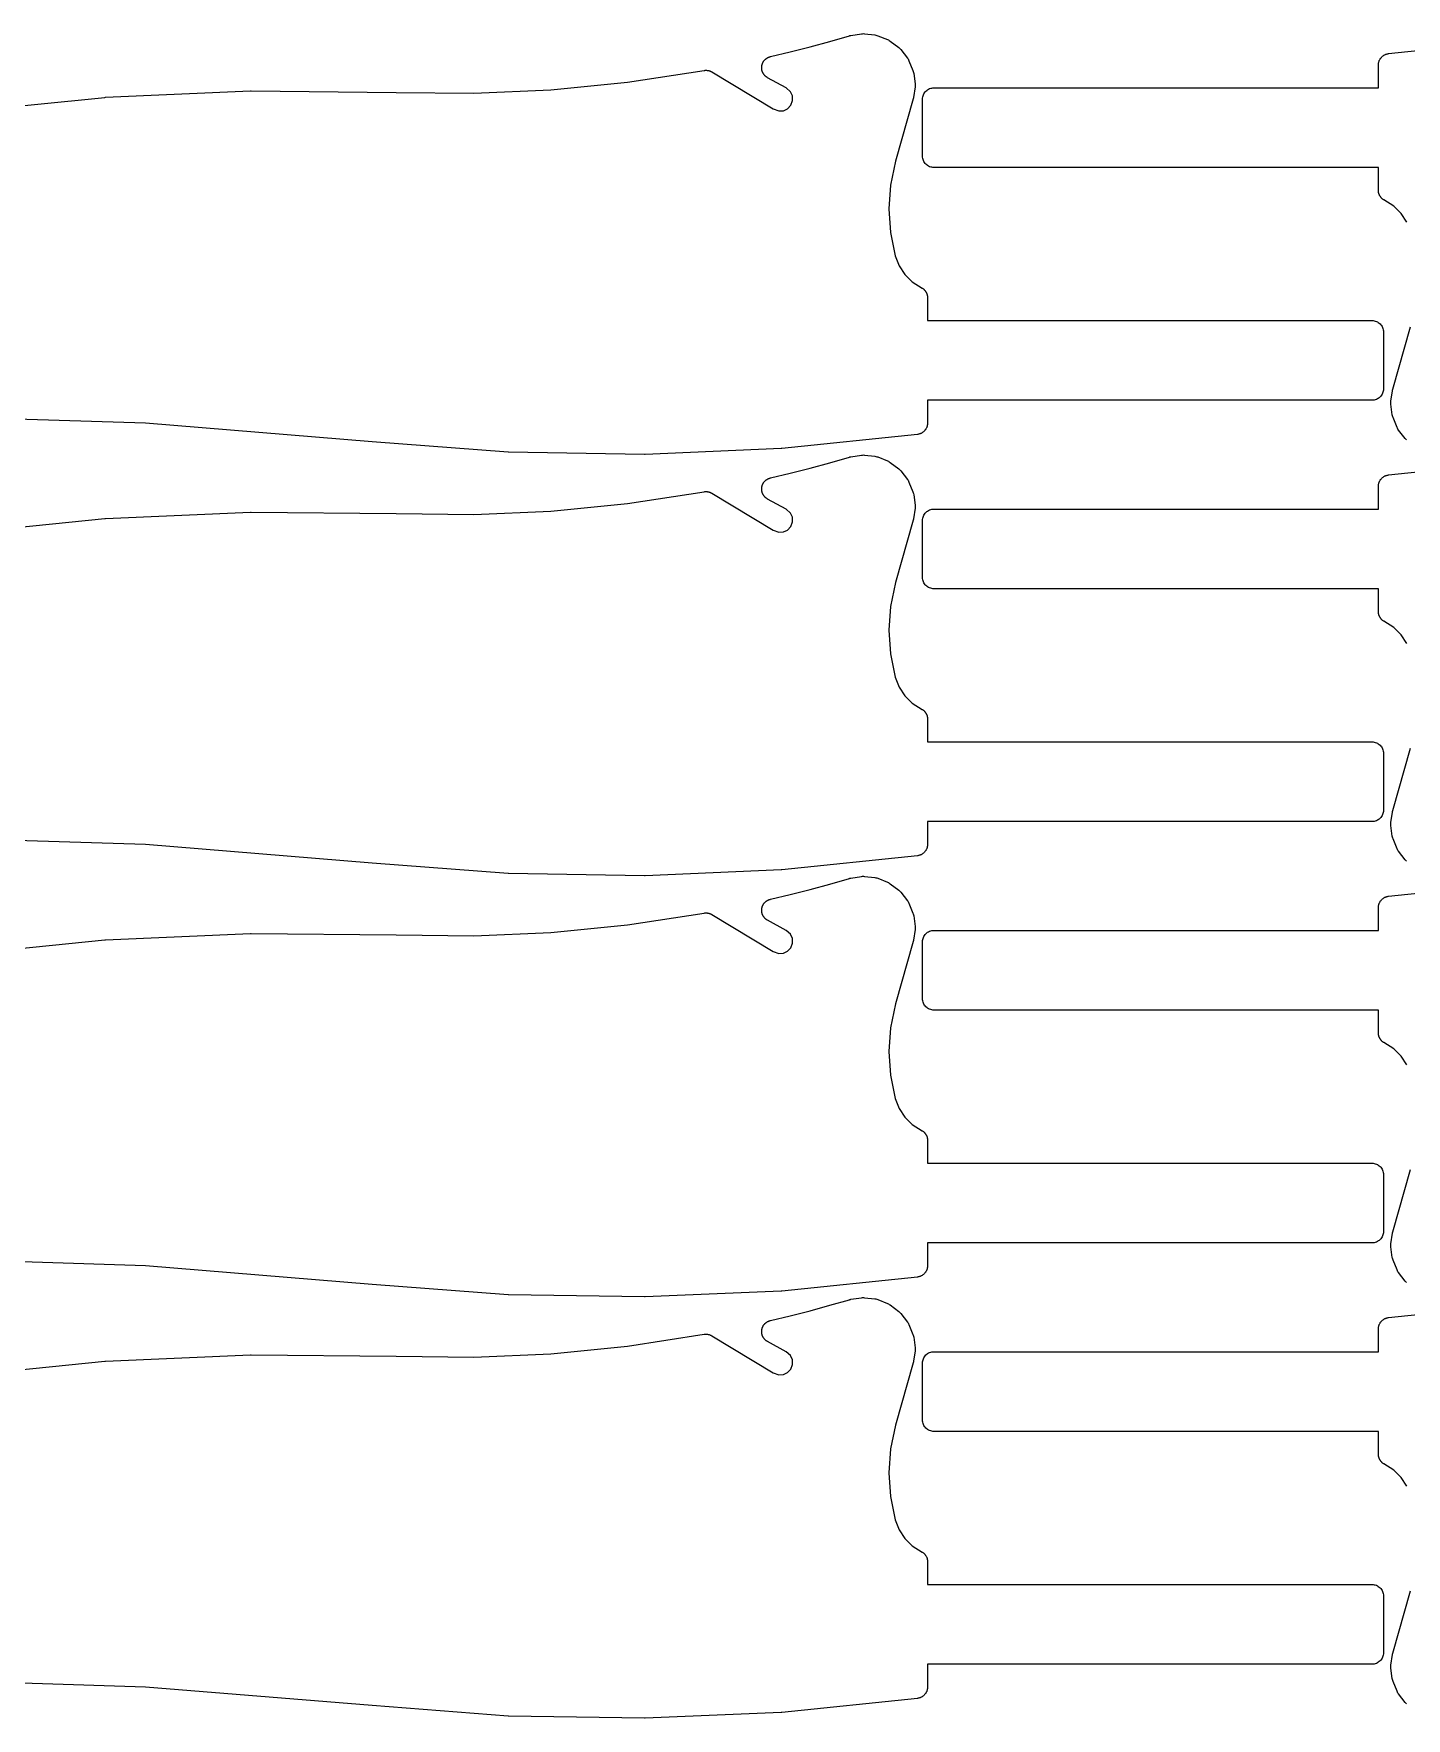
# Model space of a CAD drawing. Header units: metres. Extents: x 0 to 3000, y 0 to 1240.
# Drawn here: x 1500 to 1740.9, y 295.8 to 591.5 of the extents above; entities that cross this region are included whole.
import ezdxf

# ---------------------------------------------------------------- set-up
doc = ezdxf.new("R2010")
doc.units = ezdxf.units.M

msp = doc.modelspace()

# ---------------------------------------------------------------- linework, layer by layer
at = {"color": 1}
for points in [[(1487.18, 577.77), (1512.5, 580.32), (1512.61, 580.33), (1538.03, 581.47), (1538.14, 581.47), (1563.61, 581.19), (1563.61, 581.19), (1563.61, 581.19), (1577.22, 581.04), (1590.75, 581.63), (1604.23, 582.97), (1617.67, 585.05), (1617.68, 585.05), (1617.69, 585.05), (1617.78, 585.06), (1617.87, 585.07), (1617.88, 585.07), (1617.89, 585.07), (1617.98, 585.07), (1618.07, 585.07), (1618.07, 585.07), (1618.08, 585.07), (1618.17, 585.06), (1618.26, 585.05), (1618.27, 585.05), (1618.28, 585.05), (1618.37, 585.03), (1618.45, 585.02), (1618.46, 585.01), (1618.47, 585.01), (1618.56, 584.99), (1618.64, 584.96), (1618.65, 584.96), (1618.66, 584.95), (1618.74, 584.92), (1618.82, 584.89), (1618.83, 584.88), (1618.84, 584.88), (1618.92, 584.84), (1619, 584.79), (1619, 584.79), (1619.01, 584.79), (1629.78, 578.3), (1630.78, 577.94), (1631.59, 577.98), (1632.32, 578.32), (1632.9, 578.95), (1633.19, 579.76), (1633.15, 580.57), (1632.81, 581.31), (1632.06, 581.99), (1628.8, 583.77), (1628.76, 583.79), (1628.71, 583.82), (1628.67, 583.84), (1628.63, 583.87), (1628.59, 583.9), (1628.55, 583.93), (1628.51, 583.96), (1628.48, 583.99), (1628.44, 584.02), (1628.4, 584.05), (1628.37, 584.09), (1628.33, 584.12), (1628.3, 584.16), (1628.26, 584.19), (1628.23, 584.23), (1628.2, 584.27), (1628.17, 584.31), (1628.14, 584.35), (1628.11, 584.39), (1628.08, 584.43), (1628.06, 584.47), (1628.03, 584.51), (1628.01, 584.55), (1627.99, 584.6), (1627.96, 584.64), (1627.94, 584.68), (1627.92, 584.73), (1627.9, 584.77), (1627.89, 584.82), (1627.87, 584.87), (1627.85, 584.91), (1627.84, 584.96), (1627.83, 585.01), (1627.81, 585.05), (1627.8, 585.1), (1627.79, 585.15), (1627.79, 585.2), (1627.78, 585.25), (1627.77, 585.3), (1627.77, 585.34), (1627.76, 585.39), (1627.76, 585.44), (1627.76, 585.49), (1627.76, 585.54), (1627.76, 585.59), (1627.76, 585.64), (1627.77, 585.69), (1627.77, 585.74), (1627.78, 585.78), (1627.78, 585.83), (1627.79, 585.88), (1627.8, 585.93), (1627.81, 585.98), (1627.82, 586.03), (1627.84, 586.07), (1627.85, 586.12), (1627.87, 586.17), (1627.88, 586.21), (1627.9, 586.26), (1627.92, 586.3), (1627.94, 586.35), (1627.96, 586.39), (1627.98, 586.44), (1628, 586.48), (1628.03, 586.52), (1628.05, 586.57), (1628.08, 586.61), (1628.1, 586.65), (1628.13, 586.69), (1628.16, 586.73), (1628.19, 586.77), (1628.22, 586.8), (1628.26, 586.84), (1628.29, 586.88), (1628.32, 586.91), (1628.35, 586.95), (1628.39, 586.98), (1628.43, 587.02), (1628.46, 587.05), (1628.5, 587.08), (1628.54, 587.11), (1628.58, 587.14), (1628.62, 587.17), (1628.66, 587.2), (1628.7, 587.22), (1628.74, 587.25), (1628.79, 587.27), (1628.83, 587.29), (1628.87, 587.32), (1628.92, 587.34), (1628.96, 587.36), (1629.01, 587.38), (1629.05, 587.39), (1629.1, 587.41), (1629.15, 587.43), (1629.19, 587.44), (1629.24, 587.45), (1629.29, 587.47), (1632.78, 588.31), (1636.25, 589.2), (1639.7, 590.14), (1643.15, 591.13), (1643.18, 591.14), (1643.21, 591.15), (1643.27, 591.16), (1643.34, 591.18), (1643.34, 591.18), (1643.37, 591.18), (1643.4, 591.19), (1645.25, 591.47), (1645.43, 591.49), (1645.61, 591.5), (1645.79, 591.48), (1647.62, 591.27), (1647.79, 591.25), (1647.97, 591.2), (1648.13, 591.14), (1649.85, 590.46), (1650.01, 590.39), (1650.16, 590.3), (1650.31, 590.2), (1651.81, 589.07), (1651.95, 588.96), (1652.08, 588.83), (1652.19, 588.7), (1653.34, 587.21), (1653.44, 587.06), (1653.53, 586.91), (1653.6, 586.75), (1654.31, 585.04), (1654.37, 584.88), (1654.41, 584.71), (1654.44, 584.53), (1654.67, 582.7), (1654.69, 582.52), (1654.69, 582.35), (1654.67, 582.17), (1654.4, 580.31), (1654.4, 580.28), (1654.39, 580.24), (1654.38, 580.18), (1654.37, 580.12), (1654.36, 580.08), (1654.35, 580.05), (1651.25, 569.1), (1650.37, 564.92), (1650.08, 560.75), (1650.35, 556.57), (1651.18, 552.49), (1651.87, 550.73), (1652.89, 549.21), (1654.19, 547.93), (1655.94, 546.83), (1655.96, 546.82), (1655.98, 546.8), (1656.04, 546.76), (1656.1, 546.72), (1656.12, 546.7), (1656.14, 546.69), (1656.19, 546.64), (1656.25, 546.59), (1656.27, 546.57), (1656.29, 546.55), (1656.33, 546.5), (1656.38, 546.45), (1656.4, 546.43), (1656.42, 546.41), (1656.46, 546.35), (1656.5, 546.29), (1656.52, 546.27), (1656.53, 546.25), (1656.57, 546.19), (1656.61, 546.13), (1656.62, 546.1), (1656.63, 546.08), (1656.67, 546.02), (1656.7, 545.95), (1656.71, 545.93), (1656.72, 545.9), (1656.74, 545.84), (1656.77, 545.77), (1656.78, 545.74), (1656.78, 545.72), (1656.8, 545.65), (1656.82, 545.58), (1656.83, 545.55), (1656.83, 545.53), (1656.84, 545.46), (1656.86, 545.39), (1656.86, 545.36), (1656.86, 545.34), (1656.86, 545.26), (1656.87, 545.19), (1656.87, 545.17), (1656.87, 545.14), (1656.87, 541.14), (1734.87, 541.14), (1735.07, 541.13), (1735.26, 541.1), (1735.45, 541.05), (1735.64, 540.99), (1735.81, 540.9), (1735.98, 540.8), (1736.14, 540.69), (1736.29, 540.55), (1736.42, 540.41), (1736.53, 540.25), (1736.63, 540.08), (1736.72, 539.9), (1736.78, 539.72), (1736.83, 539.53), (1736.86, 539.34), (1736.87, 539.14), (1736.87, 529.14), (1736.86, 528.94), (1736.83, 528.75), (1736.78, 528.56), (1736.72, 528.37), (1736.63, 528.2), (1736.53, 528.03), (1736.42, 527.87), (1736.29, 527.73), (1736.14, 527.59), (1735.98, 527.48), (1735.81, 527.38), (1735.64, 527.29), (1735.45, 527.23), (1735.26, 527.18), (1735.07, 527.15), (1734.87, 527.14), (1656.87, 527.14), (1656.87, 523.14), (1656.87, 523.05), (1656.86, 522.95), (1656.86, 522.95), (1656.86, 522.94), (1656.85, 522.85), (1656.83, 522.76), (1656.83, 522.75), (1656.83, 522.75), (1656.81, 522.66), (1656.79, 522.57), (1656.79, 522.56), (1656.78, 522.56), (1656.75, 522.47), (1656.72, 522.38), (1656.72, 522.38), (1656.72, 522.37), (1656.68, 522.29), (1656.64, 522.21), (1656.64, 522.2), (1656.63, 522.2), (1656.59, 522.12), (1656.54, 522.04), (1656.54, 522.03), (1656.53, 522.03), (1656.48, 521.95), (1656.42, 521.88), (1656.42, 521.87), (1656.42, 521.87), (1656.35, 521.8), (1656.29, 521.73), (1656.29, 521.73), (1656.29, 521.73), (1656.22, 521.66), (1656.15, 521.6), (1656.14, 521.6), (1656.14, 521.59), (1656.06, 521.54), (1655.99, 521.48), (1655.99, 521.48), (1655.98, 521.48), (1655.9, 521.43), (1655.82, 521.38), (1655.82, 521.38), (1655.81, 521.38), (1655.73, 521.34), (1655.65, 521.3), (1655.64, 521.29), (1655.64, 521.29), (1655.55, 521.26), (1655.46, 521.23), (1655.46, 521.23), (1655.45, 521.23), (1655.36, 521.2), (1655.27, 521.18), (1655.27, 521.18), (1655.26, 521.18), (1655.17, 521.16), (1655.08, 521.15), (1631.31, 518.69), (1631.19, 518.68), (1607.34, 517.65), (1607.22, 517.65), (1583.35, 518.04), (1583.24, 518.04), (1559.41, 519.87), (1559.41, 519.87), (1559.4, 519.87), (1519.62, 523.11), (1479.8, 524.38)], [(1741, 558.41), (1739.98, 559.93), (1738.68, 561.21), (1736.93, 562.31), (1736.91, 562.33), (1736.89, 562.34), (1736.83, 562.38), (1736.77, 562.42), (1736.75, 562.44), (1736.73, 562.46), (1736.68, 562.5), (1736.62, 562.55), (1736.6, 562.57), (1736.59, 562.59), (1736.54, 562.64), (1736.49, 562.69), (1736.47, 562.71), (1736.45, 562.73), (1736.41, 562.79), (1736.37, 562.85), (1736.35, 562.87), (1736.34, 562.89), (1736.3, 562.95), (1736.26, 563.01), (1736.25, 563.04), (1736.24, 563.06), (1736.21, 563.12), (1736.17, 563.19), (1736.16, 563.21), (1736.15, 563.24), (1736.13, 563.3), (1736.1, 563.37), (1736.09, 563.4), (1736.09, 563.42), (1736.07, 563.49), (1736.05, 563.56), (1736.04, 563.59), (1736.04, 563.61), (1736.03, 563.68), (1736.02, 563.75), (1736.01, 563.78), (1736.01, 563.81), (1736.01, 563.88), (1736, 563.95), (1736, 563.98), (1736, 564), (1736, 568), (1658, 568), (1657.8, 568.01), (1657.61, 568.04), (1657.42, 568.09), (1657.23, 568.15), (1657.06, 568.24), (1656.89, 568.34), (1656.73, 568.46), (1656.59, 568.59), (1656.45, 568.73), (1656.34, 568.89), (1656.24, 569.06), (1656.15, 569.24), (1656.09, 569.42), (1656.04, 569.61), (1656.01, 569.81), (1656, 570), (1656, 580), (1656.01, 580.2), (1656.04, 580.39), (1656.09, 580.58), (1656.15, 580.77), (1656.24, 580.94), (1656.34, 581.11), (1656.45, 581.27), (1656.59, 581.42), (1656.73, 581.55), (1656.89, 581.66), (1657.06, 581.77), (1657.23, 581.85), (1657.42, 581.92), (1657.61, 581.96), (1657.8, 581.99), (1658, 582), (1736, 582), (1736, 586), (1736, 586.09), (1736.01, 586.19), (1736.01, 586.19), (1736.01, 586.2), (1736.02, 586.29), (1736.04, 586.38), (1736.04, 586.39), (1736.04, 586.39), (1736.06, 586.48), (1736.08, 586.57), (1736.08, 586.58), (1736.09, 586.58), (1736.12, 586.67), (1736.15, 586.76), (1736.15, 586.76), (1736.15, 586.77), (1736.19, 586.85), (1736.23, 586.94), (1736.23, 586.94), (1736.24, 586.94), (1736.28, 587.02), (1736.33, 587.1), (1736.33, 587.11), (1736.34, 587.11), (1736.39, 587.19), (1736.45, 587.26), (1736.45, 587.27), (1736.45, 587.27), (1736.52, 587.34), (1736.58, 587.41), (1736.58, 587.41), (1736.59, 587.42), (1736.65, 587.48), (1736.72, 587.54), (1736.73, 587.54), (1736.73, 587.55), (1736.81, 587.6), (1736.88, 587.66), (1736.88, 587.66), (1736.89, 587.66), (1736.97, 587.71), (1737.05, 587.76), (1737.05, 587.76), (1737.06, 587.77), (1737.14, 587.8), (1737.23, 587.85), (1737.23, 587.85), (1737.23, 587.85), (1737.32, 587.88), (1737.41, 587.91), (1737.41, 587.91), (1737.42, 587.92), (1737.51, 587.94), (1737.6, 587.96), (1737.6, 587.96), (1737.61, 587.96), (1737.7, 587.98), (1737.79, 587.99), (1761.56, 590.45)], [(1740.92, 520.18), (1740.79, 520.31), (1740.68, 520.44), (1739.53, 521.93), (1739.43, 522.08), (1739.34, 522.23), (1739.27, 522.39), (1738.56, 524.1), (1738.5, 524.26), (1738.46, 524.43), (1738.43, 524.61), (1738.2, 526.44), (1738.18, 526.62), (1738.19, 526.79), (1738.2, 526.97), (1738.47, 528.83), (1738.47, 528.87), (1738.48, 528.9), (1738.49, 528.96), (1738.5, 529.02), (1738.51, 529.06), (1738.52, 529.09), (1741.62, 540.04)], [(1487.18, 503.82), (1512.5, 506.37), (1512.61, 506.38), (1538.03, 507.52), (1538.14, 507.52), (1563.61, 507.25), (1563.61, 507.25), (1563.61, 507.25), (1577.22, 507.09), (1590.75, 507.68), (1604.23, 509.02), (1617.67, 511.1), (1617.68, 511.1), (1617.69, 511.1), (1617.78, 511.11), (1617.87, 511.12), (1617.88, 511.12), (1617.89, 511.12), (1617.98, 511.12), (1618.07, 511.12), (1618.07, 511.12), (1618.08, 511.12), (1618.17, 511.11), (1618.26, 511.1), (1618.27, 511.1), (1618.28, 511.1), (1618.37, 511.08), (1618.45, 511.07), (1618.46, 511.06), (1618.47, 511.06), (1618.56, 511.04), (1618.64, 511.01), (1618.65, 511.01), (1618.66, 511), (1618.74, 510.97), (1618.82, 510.94), (1618.83, 510.93), (1618.84, 510.93), (1618.92, 510.89), (1619, 510.84), (1619, 510.84), (1619.01, 510.84), (1629.78, 504.35), (1630.78, 503.99), (1631.59, 504.03), (1632.32, 504.37), (1632.9, 505), (1633.19, 505.81), (1633.15, 506.62), (1632.81, 507.36), (1632.06, 508.04), (1628.8, 509.82), (1628.76, 509.84), (1628.71, 509.87), (1628.67, 509.9), (1628.63, 509.92), (1628.59, 509.95), (1628.55, 509.98), (1628.51, 510.01), (1628.48, 510.04), (1628.44, 510.07), (1628.4, 510.1), (1628.37, 510.14), (1628.33, 510.17), (1628.3, 510.21), (1628.26, 510.24), (1628.23, 510.28), (1628.2, 510.32), (1628.17, 510.36), (1628.14, 510.4), (1628.11, 510.44), (1628.08, 510.48), (1628.06, 510.52), (1628.03, 510.56), (1628.01, 510.6), (1627.99, 510.65), (1627.96, 510.69), (1627.94, 510.73), (1627.92, 510.78), (1627.9, 510.82), (1627.89, 510.87), (1627.87, 510.92), (1627.85, 510.96), (1627.84, 511.01), (1627.83, 511.06), (1627.81, 511.11), (1627.8, 511.15), (1627.79, 511.2), (1627.79, 511.25), (1627.78, 511.3), (1627.77, 511.35), (1627.77, 511.39), (1627.76, 511.44), (1627.76, 511.49), (1627.76, 511.54), (1627.76, 511.59), (1627.76, 511.64), (1627.76, 511.69), (1627.77, 511.74), (1627.77, 511.79), (1627.78, 511.84), (1627.78, 511.88), (1627.79, 511.93), (1627.8, 511.98), (1627.81, 512.03), (1627.82, 512.08), (1627.84, 512.12), (1627.85, 512.17), (1627.87, 512.22), (1627.88, 512.26), (1627.9, 512.31), (1627.92, 512.35), (1627.94, 512.4), (1627.96, 512.45), (1627.98, 512.49), (1628, 512.53), (1628.03, 512.57), (1628.05, 512.62), (1628.08, 512.66), (1628.1, 512.7), (1628.13, 512.74), (1628.16, 512.78), (1628.19, 512.82), (1628.22, 512.86), (1628.26, 512.89), (1628.29, 512.93), (1628.32, 512.96), (1628.35, 513), (1628.39, 513.03), (1628.43, 513.07), (1628.46, 513.1), (1628.5, 513.13), (1628.54, 513.16), (1628.58, 513.19), (1628.62, 513.22), (1628.66, 513.25), (1628.7, 513.27), (1628.74, 513.3), (1628.79, 513.32), (1628.83, 513.35), (1628.87, 513.37), (1628.92, 513.39), (1628.96, 513.41), (1629.01, 513.43), (1629.05, 513.44), (1629.1, 513.46), (1629.15, 513.48), (1629.19, 513.49), (1629.24, 513.5), (1629.29, 513.52), (1632.78, 514.36), (1636.25, 515.25), (1639.7, 516.19), (1643.15, 517.18), (1643.18, 517.19), (1643.21, 517.2), (1643.27, 517.21), (1643.34, 517.23), (1643.34, 517.23), (1643.37, 517.23), (1643.4, 517.24), (1645.25, 517.52), (1645.43, 517.54), (1645.61, 517.55), (1645.79, 517.53), (1647.62, 517.32), (1647.79, 517.3), (1647.97, 517.25), (1648.13, 517.2), (1649.85, 516.51), (1650.01, 516.44), (1650.16, 516.35), (1650.31, 516.25), (1651.81, 515.12), (1651.95, 515.01), (1652.08, 514.88), (1652.19, 514.75), (1653.34, 513.26), (1653.44, 513.12), (1653.53, 512.96), (1653.6, 512.8), (1654.31, 511.09), (1654.37, 510.93), (1654.41, 510.76), (1654.44, 510.58), (1654.67, 508.75), (1654.69, 508.57), (1654.69, 508.4), (1654.67, 508.22), (1654.4, 506.36), (1654.4, 506.33), (1654.39, 506.29), (1654.38, 506.23), (1654.37, 506.17), (1654.36, 506.13), (1654.35, 506.1), (1651.25, 495.15), (1650.37, 490.97), (1650.08, 486.8), (1650.35, 482.62), (1651.18, 478.54), (1651.87, 476.78), (1652.89, 475.26), (1654.19, 473.98), (1655.94, 472.88), (1655.96, 472.87), (1655.98, 472.85), (1656.04, 472.81), (1656.1, 472.77), (1656.12, 472.75), (1656.14, 472.74), (1656.19, 472.69), (1656.25, 472.64), (1656.27, 472.62), (1656.29, 472.6), (1656.33, 472.55), (1656.38, 472.5), (1656.4, 472.48), (1656.42, 472.46), (1656.46, 472.4), (1656.5, 472.34), (1656.52, 472.32), (1656.53, 472.3), (1656.57, 472.24), (1656.61, 472.18), (1656.62, 472.16), (1656.63, 472.13), (1656.67, 472.07), (1656.7, 472), (1656.71, 471.98), (1656.72, 471.96), (1656.74, 471.89), (1656.77, 471.82), (1656.78, 471.8), (1656.78, 471.77), (1656.8, 471.7), (1656.82, 471.63), (1656.83, 471.61), (1656.83, 471.58), (1656.84, 471.51), (1656.86, 471.44), (1656.86, 471.41), (1656.86, 471.39), (1656.86, 471.31), (1656.87, 471.24), (1656.87, 471.22), (1656.87, 471.19), (1656.87, 467.19), (1734.87, 467.19), (1735.07, 467.18), (1735.26, 467.15), (1735.45, 467.1), (1735.64, 467.04), (1735.81, 466.95), (1735.98, 466.85), (1736.14, 466.74), (1736.29, 466.6), (1736.42, 466.46), (1736.53, 466.3), (1736.63, 466.13), (1736.72, 465.96), (1736.78, 465.77), (1736.83, 465.58), (1736.86, 465.39), (1736.87, 465.19), (1736.87, 455.19), (1736.86, 454.99), (1736.83, 454.8), (1736.78, 454.61), (1736.72, 454.42), (1736.63, 454.25), (1736.53, 454.08), (1736.42, 453.92), (1736.29, 453.78), (1736.14, 453.64), (1735.98, 453.53), (1735.81, 453.43), (1735.64, 453.34), (1735.45, 453.28), (1735.26, 453.23), (1735.07, 453.2), (1734.87, 453.19), (1656.87, 453.19), (1656.87, 449.19), (1656.87, 449.1), (1656.86, 449), (1656.86, 449), (1656.86, 448.99), (1656.85, 448.9), (1656.83, 448.81), (1656.83, 448.8), (1656.83, 448.8), (1656.81, 448.71), (1656.79, 448.62), (1656.79, 448.61), (1656.78, 448.61), (1656.75, 448.52), (1656.72, 448.43), (1656.72, 448.43), (1656.72, 448.42), (1656.68, 448.34), (1656.64, 448.26), (1656.64, 448.25), (1656.63, 448.25), (1656.59, 448.17), (1656.54, 448.09), (1656.54, 448.08), (1656.53, 448.08), (1656.48, 448), (1656.42, 447.93), (1656.42, 447.93), (1656.42, 447.92), (1656.35, 447.85), (1656.29, 447.78), (1656.29, 447.78), (1656.29, 447.78), (1656.22, 447.71), (1656.15, 447.65), (1656.14, 447.65), (1656.14, 447.64), (1656.06, 447.59), (1655.99, 447.53), (1655.99, 447.53), (1655.98, 447.53), (1655.9, 447.48), (1655.82, 447.43), (1655.82, 447.43), (1655.81, 447.43), (1655.73, 447.39), (1655.65, 447.35), (1655.64, 447.34), (1655.64, 447.34), (1655.55, 447.31), (1655.46, 447.28), (1655.46, 447.28), (1655.45, 447.28), (1655.36, 447.25), (1655.27, 447.23), (1655.27, 447.23), (1655.26, 447.23), (1655.17, 447.21), (1655.08, 447.2), (1631.31, 444.74), (1631.19, 444.73), (1607.34, 443.7), (1607.22, 443.7), (1583.35, 444.09), (1583.24, 444.1), (1559.41, 445.92), (1559.41, 445.92), (1559.4, 445.92), (1519.62, 449.16), (1479.8, 450.43)], [(1741, 484.46), (1739.98, 485.98), (1738.68, 487.26), (1736.93, 488.36), (1736.91, 488.38), (1736.89, 488.39), (1736.83, 488.43), (1736.77, 488.47), (1736.75, 488.49), (1736.73, 488.51), (1736.68, 488.55), (1736.62, 488.6), (1736.6, 488.62), (1736.59, 488.64), (1736.54, 488.69), (1736.49, 488.74), (1736.47, 488.76), (1736.45, 488.78), (1736.41, 488.84), (1736.37, 488.9), (1736.35, 488.92), (1736.34, 488.94), (1736.3, 489), (1736.26, 489.06), (1736.25, 489.09), (1736.24, 489.11), (1736.21, 489.17), (1736.17, 489.24), (1736.16, 489.26), (1736.15, 489.29), (1736.13, 489.35), (1736.1, 489.42), (1736.09, 489.45), (1736.09, 489.47), (1736.07, 489.54), (1736.05, 489.61), (1736.04, 489.64), (1736.04, 489.66), (1736.03, 489.73), (1736.02, 489.8), (1736.01, 489.83), (1736.01, 489.86), (1736.01, 489.93), (1736, 490), (1736, 490.03), (1736, 490.05), (1736, 494.05), (1658, 494.05), (1657.8, 494.06), (1657.61, 494.09), (1657.42, 494.14), (1657.23, 494.2), (1657.06, 494.29), (1656.89, 494.39), (1656.73, 494.51), (1656.59, 494.64), (1656.45, 494.78), (1656.34, 494.94), (1656.24, 495.11), (1656.15, 495.29), (1656.09, 495.47), (1656.04, 495.66), (1656.01, 495.86), (1656, 496.05), (1656, 506.05), (1656.01, 506.25), (1656.04, 506.44), (1656.09, 506.63), (1656.15, 506.82), (1656.24, 506.99), (1656.34, 507.16), (1656.45, 507.32), (1656.59, 507.47), (1656.73, 507.6), (1656.89, 507.71), (1657.06, 507.82), (1657.23, 507.9), (1657.42, 507.97), (1657.61, 508.01), (1657.8, 508.04), (1658, 508.05), (1736, 508.05), (1736, 512.05), (1736, 512.14), (1736.01, 512.24), (1736.01, 512.24), (1736.01, 512.25), (1736.02, 512.34), (1736.04, 512.43), (1736.04, 512.44), (1736.04, 512.44), (1736.06, 512.53), (1736.08, 512.62), (1736.08, 512.63), (1736.09, 512.63), (1736.12, 512.72), (1736.15, 512.81), (1736.15, 512.81), (1736.15, 512.82), (1736.19, 512.9), (1736.23, 512.99), (1736.23, 512.99), (1736.24, 512.99), (1736.28, 513.07), (1736.33, 513.15), (1736.33, 513.16), (1736.34, 513.16), (1736.39, 513.24), (1736.45, 513.31), (1736.45, 513.32), (1736.45, 513.32), (1736.52, 513.39), (1736.58, 513.46), (1736.58, 513.46), (1736.59, 513.47), (1736.65, 513.53), (1736.72, 513.59), (1736.73, 513.59), (1736.73, 513.6), (1736.81, 513.65), (1736.88, 513.71), (1736.88, 513.71), (1736.89, 513.71), (1736.97, 513.76), (1737.05, 513.81), (1737.05, 513.81), (1737.06, 513.82), (1737.14, 513.86), (1737.23, 513.9), (1737.23, 513.9), (1737.23, 513.9), (1737.32, 513.93), (1737.41, 513.96), (1737.41, 513.96), (1737.42, 513.97), (1737.51, 513.99), (1737.6, 514.01), (1737.6, 514.01), (1737.61, 514.01), (1737.7, 514.03), (1737.79, 514.04), (1761.56, 516.5)], [(1740.92, 446.23), (1740.79, 446.36), (1740.68, 446.49), (1739.53, 447.98), (1739.43, 448.13), (1739.34, 448.28), (1739.27, 448.44), (1738.56, 450.15), (1738.5, 450.31), (1738.46, 450.49), (1738.43, 450.66), (1738.2, 452.49), (1738.18, 452.67), (1738.19, 452.84), (1738.2, 453.02), (1738.47, 454.88), (1738.47, 454.92), (1738.48, 454.95), (1738.49, 455.01), (1738.5, 455.07), (1738.51, 455.11), (1738.52, 455.14), (1741.62, 466.09)], [(1487.18, 429.87), (1512.5, 432.42), (1512.61, 432.43), (1538.03, 433.57), (1538.14, 433.57), (1563.61, 433.3), (1563.61, 433.3), (1563.61, 433.3), (1577.22, 433.14), (1590.75, 433.74), (1604.23, 435.07), (1617.67, 437.15), (1617.68, 437.15), (1617.69, 437.15), (1617.78, 437.16), (1617.87, 437.17), (1617.88, 437.17), (1617.89, 437.17), (1617.98, 437.17), (1618.07, 437.17), (1618.07, 437.17), (1618.08, 437.17), (1618.17, 437.16), (1618.26, 437.15), (1618.27, 437.15), (1618.28, 437.15), (1618.37, 437.13), (1618.45, 437.12), (1618.46, 437.11), (1618.47, 437.11), (1618.56, 437.09), (1618.64, 437.06), (1618.65, 437.06), (1618.66, 437.06), (1618.74, 437.02), (1618.82, 436.99), (1618.83, 436.98), (1618.84, 436.98), (1618.92, 436.94), (1619, 436.9), (1619, 436.89), (1619.01, 436.89), (1629.78, 430.4), (1630.78, 430.04), (1631.59, 430.08), (1632.32, 430.43), (1632.9, 431.06), (1633.19, 431.86), (1633.15, 432.67), (1632.81, 433.41), (1632.06, 434.09), (1628.8, 435.87), (1628.76, 435.89), (1628.71, 435.92), (1628.67, 435.95), (1628.63, 435.97), (1628.59, 436), (1628.55, 436.03), (1628.51, 436.06), (1628.48, 436.09), (1628.44, 436.12), (1628.4, 436.15), (1628.37, 436.19), (1628.33, 436.22), (1628.3, 436.26), (1628.26, 436.29), (1628.23, 436.33), (1628.2, 436.37), (1628.17, 436.41), (1628.14, 436.45), (1628.11, 436.49), (1628.08, 436.53), (1628.06, 436.57), (1628.03, 436.61), (1628.01, 436.65), (1627.99, 436.7), (1627.96, 436.74), (1627.94, 436.79), (1627.92, 436.83), (1627.9, 436.87), (1627.89, 436.92), (1627.87, 436.97), (1627.85, 437.01), (1627.84, 437.06), (1627.83, 437.11), (1627.81, 437.16), (1627.8, 437.2), (1627.79, 437.25), (1627.79, 437.3), (1627.78, 437.35), (1627.77, 437.4), (1627.77, 437.45), (1627.76, 437.49), (1627.76, 437.54), (1627.76, 437.59), (1627.76, 437.64), (1627.76, 437.69), (1627.76, 437.74), (1627.77, 437.79), (1627.77, 437.84), (1627.78, 437.89), (1627.78, 437.94), (1627.79, 437.98), (1627.8, 438.03), (1627.81, 438.08), (1627.82, 438.13), (1627.84, 438.17), (1627.85, 438.22), (1627.87, 438.27), (1627.88, 438.32), (1627.9, 438.36), (1627.92, 438.41), (1627.94, 438.45), (1627.96, 438.5), (1627.98, 438.54), (1628, 438.58), (1628.03, 438.62), (1628.05, 438.67), (1628.08, 438.71), (1628.1, 438.75), (1628.13, 438.79), (1628.16, 438.83), (1628.19, 438.87), (1628.22, 438.91), (1628.26, 438.94), (1628.29, 438.98), (1628.32, 439.01), (1628.35, 439.05), (1628.39, 439.08), (1628.43, 439.12), (1628.46, 439.15), (1628.5, 439.18), (1628.54, 439.21), (1628.58, 439.24), (1628.62, 439.27), (1628.66, 439.3), (1628.7, 439.32), (1628.74, 439.35), (1628.79, 439.37), (1628.83, 439.4), (1628.87, 439.42), (1628.92, 439.44), (1628.96, 439.46), (1629.01, 439.48), (1629.05, 439.5), (1629.1, 439.51), (1629.15, 439.53), (1629.19, 439.54), (1629.24, 439.55), (1629.29, 439.57), (1632.78, 440.41), (1636.25, 441.3), (1639.7, 442.24), (1643.15, 443.23), (1643.18, 443.24), (1643.21, 443.25), (1643.27, 443.26), (1643.34, 443.28), (1643.34, 443.28), (1643.37, 443.28), (1643.4, 443.29), (1645.25, 443.57), (1645.43, 443.59), (1645.61, 443.6), (1645.79, 443.58), (1647.62, 443.37), (1647.79, 443.35), (1647.97, 443.3), (1648.13, 443.25), (1649.85, 442.56), (1650.01, 442.49), (1650.16, 442.4), (1650.31, 442.3), (1651.81, 441.17), (1651.95, 441.06), (1652.08, 440.94), (1652.19, 440.8), (1653.34, 439.31), (1653.44, 439.17), (1653.53, 439.01), (1653.6, 438.85), (1654.31, 437.14), (1654.37, 436.98), (1654.41, 436.81), (1654.44, 436.63), (1654.67, 434.8), (1654.69, 434.63), (1654.69, 434.45), (1654.67, 434.27), (1654.4, 432.41), (1654.4, 432.38), (1654.39, 432.34), (1654.38, 432.28), (1654.37, 432.22), (1654.36, 432.18), (1654.35, 432.15), (1651.25, 421.2), (1650.37, 417.02), (1650.08, 412.85), (1650.35, 408.67), (1651.18, 404.59), (1651.87, 402.83), (1652.89, 401.31), (1654.19, 400.03), (1655.94, 398.93), (1655.96, 398.92), (1655.98, 398.9), (1656.04, 398.86), (1656.1, 398.82), (1656.12, 398.8), (1656.14, 398.79), (1656.19, 398.74), (1656.25, 398.69), (1656.27, 398.67), (1656.29, 398.65), (1656.33, 398.6), (1656.38, 398.55), (1656.4, 398.53), (1656.42, 398.51), (1656.46, 398.45), (1656.5, 398.39), (1656.52, 398.37), (1656.53, 398.35), (1656.57, 398.29), (1656.61, 398.23), (1656.62, 398.21), (1656.63, 398.18), (1656.67, 398.12), (1656.7, 398.05), (1656.71, 398.03), (1656.72, 398.01), (1656.74, 397.94), (1656.77, 397.87), (1656.78, 397.85), (1656.78, 397.82), (1656.8, 397.75), (1656.82, 397.68), (1656.83, 397.66), (1656.83, 397.63), (1656.84, 397.56), (1656.86, 397.49), (1656.86, 397.46), (1656.86, 397.44), (1656.86, 397.36), (1656.87, 397.29), (1656.87, 397.27), (1656.87, 397.24), (1656.87, 393.24), (1734.87, 393.24), (1735.07, 393.23), (1735.26, 393.2), (1735.45, 393.15), (1735.64, 393.09), (1735.81, 393), (1735.98, 392.9), (1736.14, 392.79), (1736.29, 392.65), (1736.42, 392.51), (1736.53, 392.35), (1736.63, 392.18), (1736.72, 392.01), (1736.78, 391.82), (1736.83, 391.63), (1736.86, 391.44), (1736.87, 391.24), (1736.87, 381.24), (1736.86, 381.04), (1736.83, 380.85), (1736.78, 380.66), (1736.72, 380.48), (1736.63, 380.3), (1736.53, 380.13), (1736.42, 379.97), (1736.29, 379.83), (1736.14, 379.69), (1735.98, 379.58), (1735.81, 379.48), (1735.64, 379.39), (1735.45, 379.33), (1735.26, 379.28), (1735.07, 379.25), (1734.87, 379.24), (1656.87, 379.24), (1656.87, 375.24), (1656.87, 375.15), (1656.86, 375.05), (1656.86, 375.05), (1656.86, 375.04), (1656.85, 374.95), (1656.83, 374.86), (1656.83, 374.86), (1656.83, 374.85), (1656.81, 374.76), (1656.79, 374.67), (1656.79, 374.67), (1656.78, 374.66), (1656.75, 374.57), (1656.72, 374.48), (1656.72, 374.48), (1656.72, 374.48), (1656.68, 374.39), (1656.64, 374.31), (1656.64, 374.3), (1656.63, 374.3), (1656.59, 374.22), (1656.54, 374.14), (1656.54, 374.13), (1656.53, 374.13), (1656.48, 374.05), (1656.42, 373.98), (1656.42, 373.98), (1656.42, 373.97), (1656.35, 373.9), (1656.29, 373.83), (1656.29, 373.83), (1656.29, 373.83), (1656.22, 373.76), (1656.15, 373.7), (1656.14, 373.7), (1656.14, 373.69), (1656.06, 373.64), (1655.99, 373.58), (1655.99, 373.58), (1655.98, 373.58), (1655.9, 373.53), (1655.82, 373.48), (1655.82, 373.48), (1655.81, 373.48), (1655.73, 373.44), (1655.65, 373.4), (1655.64, 373.4), (1655.64, 373.39), (1655.55, 373.36), (1655.46, 373.33), (1655.46, 373.33), (1655.45, 373.33), (1655.36, 373.3), (1655.27, 373.28), (1655.27, 373.28), (1655.26, 373.28), (1655.17, 373.27), (1655.08, 373.25), (1631.31, 370.79), (1631.19, 370.78), (1607.34, 369.75), (1607.22, 369.75), (1583.35, 370.14), (1583.24, 370.15), (1559.41, 371.97), (1559.41, 371.97), (1559.4, 371.97), (1519.62, 375.21), (1479.8, 376.48)], [(1741, 410.51), (1739.98, 412.03), (1738.68, 413.31), (1736.93, 414.41), (1736.91, 414.43), (1736.89, 414.44), (1736.83, 414.48), (1736.77, 414.52), (1736.75, 414.54), (1736.73, 414.56), (1736.68, 414.61), (1736.62, 414.65), (1736.6, 414.67), (1736.59, 414.69), (1736.54, 414.74), (1736.49, 414.79), (1736.47, 414.81), (1736.45, 414.83), (1736.41, 414.89), (1736.37, 414.95), (1736.35, 414.97), (1736.34, 414.99), (1736.3, 415.05), (1736.26, 415.11), (1736.25, 415.14), (1736.24, 415.16), (1736.21, 415.23), (1736.17, 415.29), (1736.16, 415.31), (1736.15, 415.34), (1736.13, 415.41), (1736.1, 415.47), (1736.09, 415.5), (1736.09, 415.52), (1736.07, 415.59), (1736.05, 415.66), (1736.04, 415.69), (1736.04, 415.71), (1736.03, 415.78), (1736.02, 415.86), (1736.01, 415.88), (1736.01, 415.91), (1736.01, 415.98), (1736, 416.05), (1736, 416.08), (1736, 416.1), (1736, 420.1), (1658, 420.1), (1657.8, 420.11), (1657.61, 420.14), (1657.42, 420.19), (1657.23, 420.25), (1657.06, 420.34), (1656.89, 420.44), (1656.73, 420.56), (1656.59, 420.69), (1656.45, 420.83), (1656.34, 420.99), (1656.24, 421.16), (1656.15, 421.34), (1656.09, 421.52), (1656.04, 421.71), (1656.01, 421.91), (1656, 422.1), (1656, 432.1), (1656.01, 432.3), (1656.04, 432.49), (1656.09, 432.68), (1656.15, 432.87), (1656.24, 433.05), (1656.34, 433.21), (1656.45, 433.37), (1656.59, 433.52), (1656.73, 433.65), (1656.89, 433.77), (1657.06, 433.87), (1657.23, 433.95), (1657.42, 434.02), (1657.61, 434.06), (1657.8, 434.09), (1658, 434.1), (1736, 434.1), (1736, 438.1), (1736, 438.2), (1736.01, 438.29), (1736.01, 438.29), (1736.01, 438.3), (1736.02, 438.39), (1736.04, 438.48), (1736.04, 438.49), (1736.04, 438.49), (1736.06, 438.58), (1736.08, 438.67), (1736.08, 438.68), (1736.09, 438.68), (1736.12, 438.77), (1736.15, 438.86), (1736.15, 438.86), (1736.15, 438.87), (1736.19, 438.95), (1736.23, 439.04), (1736.23, 439.04), (1736.24, 439.05), (1736.28, 439.13), (1736.33, 439.21), (1736.33, 439.21), (1736.34, 439.21), (1736.39, 439.29), (1736.45, 439.36), (1736.45, 439.37), (1736.45, 439.37), (1736.52, 439.44), (1736.58, 439.51), (1736.58, 439.51), (1736.59, 439.52), (1736.65, 439.58), (1736.72, 439.64), (1736.73, 439.65), (1736.73, 439.65), (1736.81, 439.7), (1736.88, 439.76), (1736.88, 439.76), (1736.89, 439.77), (1736.97, 439.81), (1737.05, 439.86), (1737.05, 439.86), (1737.06, 439.87), (1737.14, 439.91), (1737.23, 439.95), (1737.23, 439.95), (1737.23, 439.95), (1737.32, 439.98), (1737.41, 440.01), (1737.41, 440.01), (1737.42, 440.02), (1737.51, 440.04), (1737.6, 440.06), (1737.6, 440.06), (1737.61, 440.06), (1737.7, 440.08), (1737.79, 440.09), (1761.56, 442.55)], [(1740.92, 372.28), (1740.79, 372.41), (1740.68, 372.55), (1739.53, 374.03), (1739.43, 374.18), (1739.34, 374.33), (1739.27, 374.49), (1738.56, 376.2), (1738.5, 376.37), (1738.46, 376.54), (1738.43, 376.71), (1738.2, 378.54), (1738.18, 378.72), (1738.19, 378.9), (1738.2, 379.07), (1738.47, 380.93), (1738.47, 380.97), (1738.48, 381), (1738.49, 381.06), (1738.5, 381.12), (1738.51, 381.16), (1738.52, 381.19), (1741.62, 392.14)], [(1487.18, 355.92), (1512.5, 358.47), (1512.61, 358.48), (1538.03, 359.62), (1538.14, 359.62), (1563.61, 359.35), (1563.61, 359.35), (1563.61, 359.35), (1577.22, 359.19), (1590.75, 359.79), (1604.23, 361.12), (1617.67, 363.2), (1617.68, 363.2), (1617.69, 363.2), (1617.78, 363.21), (1617.87, 363.22), (1617.88, 363.22), (1617.89, 363.22), (1617.98, 363.22), (1618.07, 363.22), (1618.07, 363.22), (1618.08, 363.22), (1618.17, 363.21), (1618.26, 363.2), (1618.27, 363.2), (1618.28, 363.2), (1618.37, 363.18), (1618.45, 363.17), (1618.46, 363.16), (1618.47, 363.16), (1618.56, 363.14), (1618.64, 363.11), (1618.65, 363.11), (1618.66, 363.11), (1618.74, 363.07), (1618.82, 363.04), (1618.83, 363.03), (1618.84, 363.03), (1618.92, 362.99), (1619, 362.95), (1619, 362.94), (1619.01, 362.94), (1629.78, 356.45), (1630.78, 356.09), (1631.59, 356.13), (1632.32, 356.48), (1632.9, 357.11), (1633.19, 357.91), (1633.15, 358.72), (1632.81, 359.46), (1632.06, 360.14), (1628.8, 361.92), (1628.76, 361.95), (1628.71, 361.97), (1628.67, 362), (1628.63, 362.02), (1628.59, 362.05), (1628.55, 362.08), (1628.51, 362.11), (1628.48, 362.14), (1628.44, 362.17), (1628.4, 362.21), (1628.37, 362.24), (1628.33, 362.27), (1628.3, 362.31), (1628.26, 362.35), (1628.23, 362.38), (1628.2, 362.42), (1628.17, 362.46), (1628.14, 362.5), (1628.11, 362.54), (1628.08, 362.58), (1628.06, 362.62), (1628.03, 362.66), (1628.01, 362.71), (1627.99, 362.75), (1627.96, 362.79), (1627.94, 362.84), (1627.92, 362.88), (1627.9, 362.93), (1627.89, 362.97), (1627.87, 363.02), (1627.85, 363.06), (1627.84, 363.11), (1627.83, 363.16), (1627.81, 363.21), (1627.8, 363.25), (1627.79, 363.3), (1627.79, 363.35), (1627.78, 363.4), (1627.77, 363.45), (1627.77, 363.5), (1627.76, 363.55), (1627.76, 363.59), (1627.76, 363.64), (1627.76, 363.69), (1627.76, 363.74), (1627.76, 363.79), (1627.77, 363.84), (1627.77, 363.89), (1627.78, 363.94), (1627.78, 363.99), (1627.79, 364.03), (1627.8, 364.08), (1627.81, 364.13), (1627.82, 364.18), (1627.84, 364.22), (1627.85, 364.27), (1627.87, 364.32), (1627.88, 364.37), (1627.9, 364.41), (1627.92, 364.46), (1627.94, 364.5), (1627.96, 364.55), (1627.98, 364.59), (1628, 364.63), (1628.03, 364.67), (1628.05, 364.72), (1628.08, 364.76), (1628.1, 364.8), (1628.13, 364.84), (1628.16, 364.88), (1628.19, 364.92), (1628.22, 364.96), (1628.26, 364.99), (1628.29, 365.03), (1628.32, 365.07), (1628.35, 365.1), (1628.39, 365.13), (1628.43, 365.17), (1628.46, 365.2), (1628.5, 365.23), (1628.54, 365.26), (1628.58, 365.29), (1628.62, 365.32), (1628.66, 365.35), (1628.7, 365.37), (1628.74, 365.4), (1628.79, 365.42), (1628.83, 365.45), (1628.87, 365.47), (1628.92, 365.49), (1628.96, 365.51), (1629.01, 365.53), (1629.05, 365.55), (1629.1, 365.56), (1629.15, 365.58), (1629.19, 365.59), (1629.24, 365.61), (1629.29, 365.62), (1632.78, 366.46), (1636.25, 367.35), (1639.7, 368.29), (1643.15, 369.28), (1643.18, 369.29), (1643.21, 369.3), (1643.27, 369.31), (1643.34, 369.33), (1643.34, 369.33), (1643.37, 369.33), (1643.4, 369.34), (1645.25, 369.62), (1645.43, 369.64), (1645.61, 369.65), (1645.79, 369.63), (1647.62, 369.42), (1647.79, 369.4), (1647.97, 369.35), (1648.13, 369.3), (1649.85, 368.61), (1650.01, 368.54), (1650.16, 368.45), (1650.31, 368.35), (1651.81, 367.23), (1651.95, 367.11), (1652.08, 366.99), (1652.19, 366.85), (1653.34, 365.36), (1653.44, 365.22), (1653.53, 365.06), (1653.6, 364.9), (1654.31, 363.19), (1654.37, 363.03), (1654.41, 362.86), (1654.44, 362.68), (1654.67, 360.85), (1654.69, 360.68), (1654.69, 360.5), (1654.67, 360.32), (1654.4, 358.46), (1654.4, 358.43), (1654.39, 358.39), (1654.38, 358.33), (1654.37, 358.27), (1654.36, 358.24), (1654.35, 358.2), (1651.25, 347.26), (1650.37, 343.07), (1650.08, 338.9), (1650.35, 334.72), (1651.18, 330.64), (1651.87, 328.89), (1652.89, 327.36), (1654.19, 326.08), (1655.94, 324.98), (1655.96, 324.97), (1655.98, 324.95), (1656.04, 324.91), (1656.1, 324.87), (1656.12, 324.85), (1656.14, 324.84), (1656.19, 324.79), (1656.25, 324.74), (1656.27, 324.72), (1656.29, 324.71), (1656.33, 324.65), (1656.38, 324.6), (1656.4, 324.58), (1656.42, 324.56), (1656.46, 324.5), (1656.5, 324.45), (1656.52, 324.42), (1656.53, 324.4), (1656.57, 324.34), (1656.61, 324.28), (1656.62, 324.26), (1656.63, 324.23), (1656.67, 324.17), (1656.7, 324.1), (1656.71, 324.08), (1656.72, 324.06), (1656.74, 323.99), (1656.77, 323.92), (1656.78, 323.9), (1656.78, 323.87), (1656.8, 323.8), (1656.82, 323.73), (1656.83, 323.71), (1656.83, 323.68), (1656.84, 323.61), (1656.86, 323.54), (1656.86, 323.51), (1656.86, 323.49), (1656.86, 323.42), (1656.87, 323.34), (1656.87, 323.32), (1656.87, 323.29), (1656.87, 319.29), (1734.87, 319.29), (1735.07, 319.28), (1735.26, 319.25), (1735.45, 319.21), (1735.64, 319.14), (1735.81, 319.06), (1735.98, 318.95), (1736.14, 318.84), (1736.29, 318.71), (1736.42, 318.56), (1736.53, 318.4), (1736.63, 318.23), (1736.72, 318.06), (1736.78, 317.87), (1736.83, 317.68), (1736.86, 317.49), (1736.87, 317.29), (1736.87, 307.29), (1736.86, 307.1), (1736.83, 306.9), (1736.78, 306.71), (1736.72, 306.53), (1736.63, 306.35), (1736.53, 306.18), (1736.42, 306.02), (1736.29, 305.88), (1736.14, 305.75), (1735.98, 305.63), (1735.81, 305.53), (1735.64, 305.44), (1735.45, 305.38), (1735.26, 305.33), (1735.07, 305.3), (1734.87, 305.29), (1656.87, 305.29), (1656.87, 301.29), (1656.87, 301.2), (1656.86, 301.11), (1656.86, 301.1), (1656.86, 301.1), (1656.85, 301), (1656.83, 300.91), (1656.83, 300.91), (1656.83, 300.9), (1656.81, 300.81), (1656.79, 300.72), (1656.79, 300.72), (1656.78, 300.71), (1656.75, 300.62), (1656.72, 300.54), (1656.72, 300.53), (1656.72, 300.53), (1656.68, 300.44), (1656.64, 300.36), (1656.64, 300.35), (1656.63, 300.35), (1656.59, 300.27), (1656.54, 300.19), (1656.54, 300.18), (1656.53, 300.18), (1656.48, 300.11), (1656.42, 300.03), (1656.42, 300.03), (1656.42, 300.02), (1656.35, 299.95), (1656.29, 299.88), (1656.29, 299.88), (1656.29, 299.88), (1656.22, 299.81), (1656.15, 299.75), (1656.14, 299.75), (1656.14, 299.75), (1656.06, 299.69), (1655.99, 299.63), (1655.99, 299.63), (1655.98, 299.63), (1655.9, 299.58), (1655.82, 299.53), (1655.82, 299.53), (1655.81, 299.53), (1655.73, 299.49), (1655.65, 299.45), (1655.64, 299.45), (1655.64, 299.44), (1655.55, 299.41), (1655.46, 299.38), (1655.46, 299.38), (1655.45, 299.38), (1655.36, 299.35), (1655.27, 299.33), (1655.27, 299.33), (1655.26, 299.33), (1655.17, 299.32), (1655.08, 299.3), (1631.31, 296.84), (1631.19, 296.83), (1607.34, 295.8), (1607.22, 295.8), (1583.35, 296.19), (1583.24, 296.2), (1559.41, 298.02), (1559.41, 298.02), (1559.4, 298.02), (1519.62, 301.27), (1479.8, 302.53)], [(1741, 336.56), (1739.98, 338.08), (1738.68, 339.36), (1736.93, 340.46), (1736.91, 340.48), (1736.89, 340.49), (1736.83, 340.53), (1736.77, 340.57), (1736.75, 340.59), (1736.73, 340.61), (1736.68, 340.66), (1736.62, 340.7), (1736.6, 340.72), (1736.59, 340.74), (1736.54, 340.79), (1736.49, 340.84), (1736.47, 340.87), (1736.45, 340.88), (1736.41, 340.94), (1736.37, 341), (1736.35, 341.02), (1736.34, 341.04), (1736.3, 341.1), (1736.26, 341.17), (1736.25, 341.19), (1736.24, 341.21), (1736.21, 341.28), (1736.17, 341.34), (1736.16, 341.36), (1736.15, 341.39), (1736.13, 341.46), (1736.1, 341.52), (1736.09, 341.55), (1736.09, 341.57), (1736.07, 341.64), (1736.05, 341.71), (1736.04, 341.74), (1736.04, 341.76), (1736.03, 341.83), (1736.02, 341.91), (1736.01, 341.93), (1736.01, 341.96), (1736.01, 342.03), (1736, 342.1), (1736, 342.13), (1736, 342.15), (1736, 346.15), (1658, 346.15), (1657.8, 346.16), (1657.61, 346.19), (1657.42, 346.24), (1657.23, 346.31), (1657.06, 346.39), (1656.89, 346.49), (1656.73, 346.61), (1656.59, 346.74), (1656.45, 346.88), (1656.34, 347.04), (1656.24, 347.21), (1656.15, 347.39), (1656.09, 347.57), (1656.04, 347.76), (1656.01, 347.96), (1656, 348.15), (1656, 358.15), (1656.01, 358.35), (1656.04, 358.54), (1656.09, 358.73), (1656.15, 358.92), (1656.24, 359.1), (1656.34, 359.26), (1656.45, 359.42), (1656.59, 359.57), (1656.73, 359.7), (1656.89, 359.82), (1657.06, 359.92), (1657.23, 360), (1657.42, 360.07), (1657.61, 360.11), (1657.8, 360.14), (1658, 360.15), (1736, 360.15), (1736, 364.15), (1736, 364.25), (1736.01, 364.34), (1736.01, 364.34), (1736.01, 364.35), (1736.02, 364.44), (1736.04, 364.53), (1736.04, 364.54), (1736.04, 364.54), (1736.06, 364.63), (1736.08, 364.72), (1736.08, 364.73), (1736.09, 364.73), (1736.12, 364.82), (1736.15, 364.91), (1736.15, 364.91), (1736.15, 364.92), (1736.19, 365), (1736.23, 365.09), (1736.23, 365.09), (1736.24, 365.1), (1736.28, 365.18), (1736.33, 365.26), (1736.33, 365.26), (1736.34, 365.26), (1736.39, 365.34), (1736.45, 365.41), (1736.45, 365.42), (1736.45, 365.42), (1736.52, 365.49), (1736.58, 365.56), (1736.58, 365.56), (1736.59, 365.57), (1736.65, 365.63), (1736.72, 365.69), (1736.73, 365.7), (1736.73, 365.7), (1736.81, 365.75), (1736.88, 365.81), (1736.88, 365.81), (1736.89, 365.82), (1736.97, 365.86), (1737.05, 365.91), (1737.05, 365.91), (1737.06, 365.92), (1737.14, 365.96), (1737.23, 366), (1737.23, 366), (1737.23, 366), (1737.32, 366.03), (1737.41, 366.06), (1737.41, 366.07), (1737.42, 366.07), (1737.51, 366.09), (1737.6, 366.11), (1737.6, 366.11), (1737.61, 366.11), (1737.7, 366.13), (1737.79, 366.14), (1761.56, 368.6)], [(1740.92, 298.33), (1740.79, 298.46), (1740.68, 298.6), (1739.53, 300.08), (1739.43, 300.23), (1739.34, 300.38), (1739.27, 300.54), (1738.56, 302.25), (1738.5, 302.42), (1738.46, 302.59), (1738.43, 302.76), (1738.2, 304.59), (1738.18, 304.77), (1738.19, 304.95), (1738.2, 305.12), (1738.47, 306.98), (1738.47, 307.02), (1738.48, 307.05), (1738.49, 307.11), (1738.5, 307.17), (1738.51, 307.21), (1738.52, 307.24), (1741.62, 318.19)]]:
    msp.add_lwpolyline(points, dxfattribs=at)

doc.saveas('drawing.dxf')
